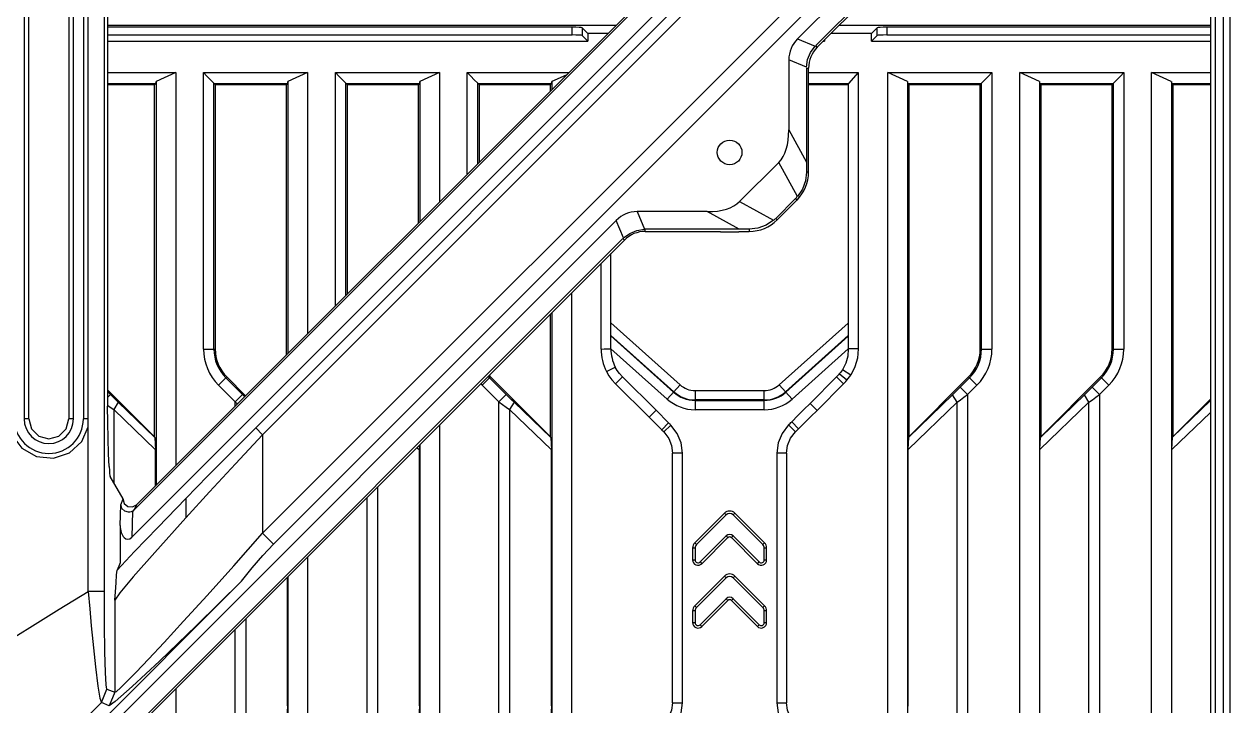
# Model space of a CAD drawing. Header units: millimetres. Extents: x -3132 to 28633, y 682 to 5849.
# Drawn here: x -937.7 to -815.5, y 2168 to 2237.1 of the extents above; entities that cross this region are included whole.
import ezdxf

# ---------------------------------------------------------------- set-up
doc = ezdxf.new("R2010")
doc.units = ezdxf.units.MM

msp = doc.modelspace()

# ---------------------------------------------------------------- linework, layer by layer
at = {"linetype": 'Continuous'}
for p, q in [((-815.47, 2425.883), (-815.47, 1998.444)), ((-816.956, 2311.088), (-816.956, 2163.028)), ((-816.15, 2311.088), (-816.15, 2163.028)), ((-929.539, 2179.579), (-929.539, 2309.68)), ((-929.207, 2303.778), (-929.207, 2198.337)), ((-817.74, 2292.634), (-914.205, 2196.169)), ((-913.498, 2195.463), (-819.049, 2289.911)), ((-937.67, 2287.058), (-937.67, 2197.058)), ((-937.21, 2197.058), (-937.21, 2287.058)), ((-933.131, 2287.058), (-933.131, 2197.058)), ((-932.67, 2197.058), (-932.67, 2287.058)), ((-931.67, 2287.058), (-931.67, 2197.058)), ((-931.168, 2197.058), (-931.168, 2287.058)), ((-820.051, 2278.92), (-913.498, 2185.473)), ((-912.399, 2184.375), (-820.104, 2276.671)), ((-859.29, 2235.554), (-820.1, 2274.744)), ((-820.645, 2271.678), (-857.445, 2234.877)), ((-820.862, 2271.154), (-857.292, 2234.724)), ((-817.45, 2269.74), (-817.45, 2163.028)), ((-873.051, 2238.764), (-926.75, 2185.065)), ((-874.833, 2239.503), (-926.504, 2187.832)), ((-926.287, 2188.356), (-875.049, 2239.594)), ((-929.207, 2236.958), (-877.685, 2236.958)), ((-882.119, 2236.738), (-929.207, 2236.738)), ((-882.119, 2235.958), (-882.119, 2236.738)), ((-881.121, 2236.688), (-881.121, 2235.908)), ((-881.121, 2236.688), (-880.552, 2236.119)), ((-855.058, 2236.958), (-817.45, 2236.958)), ((-851.22, 2236.688), (-851.789, 2236.119)), ((-851.22, 2235.908), (-851.22, 2236.688)), ((-850.222, 2236.738), (-850.222, 2235.958)), ((-817.45, 2236.738), (-850.222, 2236.738)), ((-929.207, 2235.958), (-882.119, 2235.958)), ((-929.207, 2235.339), (-880.552, 2235.339)), ((-881.121, 2235.908), (-880.552, 2235.339)), ((-880.552, 2236.119), (-880.552, 2235.339)), ((-878.524, 2236.119), (-880.552, 2236.119)), ((-859.29, 2235.554), (-857.508, 2234.815)), ((-856.676, 2235.339), (-856.552, 2235.339)), ((-856.614, 2235.402), (-856.552, 2235.339)), ((-856.552, 2235.464), (-856.552, 2235.339)), ((-851.789, 2236.119), (-855.896, 2236.119)), ((-851.789, 2235.339), (-851.789, 2236.119)), ((-851.22, 2235.908), (-851.789, 2235.339)), ((-851.789, 2235.339), (-817.45, 2235.339)), ((-850.222, 2235.958), (-817.45, 2235.958)), ((-857.292, 2234.724), (-857.445, 2234.877)), ((-860.17, 2233.429), (-860.17, 2226.343)), ((-858.388, 2232.691), (-860.17, 2233.429)), ((-929.207, 2232.144), (-922.311, 2232.144)), ((-922.311, 2232.144), (-924.306, 2231.241)), ((-922.311, 2232.144), (-922.311, 2192.332)), ((-919.494, 2204.142), (-919.494, 2232.144)), ((-919.494, 2232.144), (-908.941, 2232.144)), ((-908.941, 2232.144), (-910.936, 2231.241)), ((-908.941, 2232.144), (-908.941, 2205.702)), ((-906.124, 2208.519), (-906.124, 2232.144)), ((-906.124, 2232.144), (-895.571, 2232.144)), ((-895.571, 2232.144), (-897.566, 2231.241)), ((-895.571, 2232.144), (-895.571, 2219.072)), ((-892.754, 2221.889), (-892.754, 2232.144)), ((-892.754, 2232.144), (-882.499, 2232.144)), ((-882.745, 2231.898), (-884.196, 2231.241)), ((-858.388, 2232.602), (-858.388, 2223.083)), ((-858.388, 2232.602), (-858.17, 2232.602)), ((-858.17, 2222.067), (-858.17, 2232.602)), ((-858.17, 2232.144), (-853.14, 2232.144)), ((-853.14, 2232.144), (-854.139, 2231.056)), ((-853.14, 2232.144), (-853.14, 2204.143)), ((-850.14, 2008.837), (-850.14, 2232.144)), ((-848.145, 2231.241), (-850.14, 2232.144)), ((-850.14, 2232.144), (-839.587, 2232.144)), ((-839.587, 2232.144), (-839.587, 2204.142)), ((-836.77, 2008.837), (-836.77, 2232.144)), ((-834.775, 2231.241), (-836.77, 2232.144)), ((-836.77, 2232.144), (-826.217, 2232.144)), ((-826.217, 2232.144), (-826.217, 2204.142)), ((-823.4, 2156.582), (-823.4, 2232.144)), ((-821.405, 2231.241), (-823.4, 2232.144)), ((-823.4, 2232.144), (-817.45, 2232.144)), ((-929.207, 2231.058), (-924.319, 2231.057)), ((-929.207, 2230.926), (-924.45, 2230.926)), ((-924.45, 2230.926), (-924.319, 2231.057)), ((-924.45, 2195.259), (-924.45, 2230.926)), ((-924.319, 2231.057), (-924.304, 2231.238)), ((-924.304, 2231.238), (-924.304, 2190.339)), ((-918.441, 2204.142), (-918.439, 2231.065)), ((-918.433, 2231.058), (-910.949, 2231.057)), ((-918.306, 2230.926), (-918.306, 2204.142)), ((-918.306, 2230.926), (-911.08, 2230.926)), ((-911.08, 2230.926), (-910.949, 2231.057)), ((-911.08, 2203.563), (-911.08, 2230.926)), ((-910.949, 2231.057), (-910.934, 2231.238)), ((-910.934, 2231.238), (-910.934, 2203.709)), ((-905.07, 2209.573), (-905.069, 2231.065)), ((-905.063, 2231.058), (-897.579, 2231.057)), ((-904.936, 2230.926), (-904.936, 2209.707)), ((-904.936, 2230.926), (-897.71, 2230.926)), ((-897.71, 2230.926), (-897.579, 2231.057)), ((-897.71, 2216.933), (-897.71, 2230.926)), ((-897.579, 2231.057), (-897.564, 2231.238)), ((-897.564, 2231.238), (-897.564, 2217.079)), ((-891.7, 2222.943), (-891.699, 2231.065)), ((-891.693, 2231.058), (-884.209, 2231.057)), ((-891.566, 2230.926), (-891.566, 2223.077)), ((-891.566, 2230.926), (-884.34, 2230.926)), ((-884.34, 2230.926), (-884.209, 2231.057)), ((-884.34, 2230.303), (-884.34, 2230.926)), ((-884.209, 2231.057), (-884.194, 2231.238)), ((-884.194, 2231.238), (-884.194, 2230.449)), ((-858.17, 2231.057), (-854.14, 2231.057)), ((-858.17, 2230.926), (-854.14, 2230.926)), ((-854.14, 2231.056), (-854.14, 2204.153)), ((-848.147, 2231.238), (-848.132, 2231.057)), ((-848.142, 2231.239), (-848.142, 2008.837)), ((-848.132, 2231.057), (-840.648, 2231.058)), ((-848.001, 2230.926), (-848.132, 2231.057)), ((-848.001, 2230.926), (-848.001, 2195.252)), ((-848.001, 2230.926), (-840.775, 2230.926)), ((-840.775, 2204.142), (-840.775, 2230.926)), ((-840.64, 2204.142), (-840.652, 2231.065)), ((-834.777, 2231.238), (-834.762, 2231.057)), ((-834.772, 2231.239), (-834.772, 2008.837)), ((-834.762, 2231.057), (-827.278, 2231.058)), ((-834.631, 2230.926), (-834.762, 2231.057)), ((-834.631, 2230.926), (-834.631, 2195.252)), ((-834.631, 2230.926), (-827.405, 2230.926)), ((-827.405, 2204.142), (-827.405, 2230.926)), ((-827.27, 2204.142), (-827.282, 2231.065)), ((-821.407, 2231.238), (-821.392, 2231.057)), ((-821.402, 2231.239), (-821.402, 2158.02)), ((-821.392, 2231.057), (-817.45, 2231.058)), ((-821.261, 2230.926), (-821.392, 2231.057)), ((-821.261, 2230.926), (-821.261, 2195.252)), ((-821.261, 2230.926), (-817.45, 2230.926)), ((-860.17, 2226.343), (-858.388, 2223.083)), ((-865.162, 2219.076), (-861.188, 2223.049)), ((-859.3, 2219.597), (-861.188, 2223.049)), ((-858.17, 2222.067), (-858.386, 2222.067)), ((-859.493, 2219.389), (-861.502, 2217.38)), ((-859.342, 2219.239), (-861.351, 2217.229)), ((-859.493, 2219.389), (-859.342, 2219.239)), ((-875.541, 2218.058), (-874.804, 2216.275)), ((-868.455, 2218.058), (-875.541, 2218.058)), ((-865.195, 2216.275), (-868.455, 2218.058)), ((-865.162, 2219.076), (-861.71, 2217.188)), ((-969.377, 2125.467), (-877.666, 2217.178)), ((-876.927, 2215.395), (-877.666, 2217.178)), ((-861.351, 2217.229), (-861.502, 2217.38)), ((-874.715, 2216.058), (-874.715, 2216.275)), ((-865.195, 2216.275), (-874.715, 2216.275)), ((-874.715, 2216.058), (-867.14, 2216.058)), ((-867.07, 2215.988), (-867.14, 2216.058)), ((-865.27, 2215.988), (-867.07, 2215.988)), ((-865.27, 2215.988), (-865.201, 2216.058)), ((-865.201, 2216.058), (-864.18, 2216.058)), ((-864.18, 2216.273), (-864.18, 2216.058)), ((-876.836, 2215.179), (-968.207, 2123.809)), ((-876.99, 2215.333), (-967.53, 2124.792)), ((-876.99, 2215.333), (-876.836, 2215.179)), ((-878.201, 2204.167), (-878.201, 2213.815)), ((-879.201, 2204.142), (-879.201, 2212.815)), ((-882.201, 2209.814), (-882.201, 2008.837)), ((-884.34, 2195.259), (-884.34, 2207.675)), ((-884.194, 2207.821), (-884.194, 2008.837)), ((-871.194, 2200.514), (-878.201, 2206.801)), ((-854.14, 2206.775), (-861.143, 2200.511)), ((-871.827, 2199.808), (-878.201, 2205.526)), ((-878.201, 2205.467), (-871.857, 2199.775)), ((-854.14, 2205.502), (-860.511, 2199.804)), ((-860.481, 2199.771), (-854.14, 2205.443)), ((-919.494, 2204.142), (-918.306, 2204.142)), ((-878.2, 2204.174), (-872.49, 2199.069)), ((-859.849, 2199.064), (-854.14, 2204.159)), ((-853.14, 2204.143), (-854.14, 2204.159)), ((-840.775, 2204.142), (-839.587, 2204.142)), ((-827.405, 2204.142), (-826.217, 2204.142)), ((-878.645, 2201.851), (-877.754, 2202.304)), ((-917.135, 2201.313), (-917.975, 2200.473)), ((-915.542, 2199.531), (-917.23, 2201.218)), ((-915.232, 2199.411), (-917.135, 2201.313)), ((-890.395, 2201.313), (-891.235, 2200.473)), ((-888.802, 2199.531), (-890.49, 2201.218)), ((-884.34, 2195.259), (-890.395, 2201.313)), ((-877.734, 2200.617), (-877.033, 2201.33)), ((-873.629, 2197.931), (-877.033, 2201.33)), ((-855.327, 2201.327), (-858.014, 2198.634)), ((-854.625, 2200.616), (-855.327, 2201.327)), ((-854.294, 2200.974), (-855.06, 2201.616)), ((-853.896, 2201.502), (-854.739, 2202.042)), ((-841.946, 2201.313), (-848.001, 2195.252)), ((-842.801, 2200.268), (-841.851, 2201.218)), ((-841.106, 2200.473), (-841.946, 2201.313)), ((-828.576, 2201.313), (-834.631, 2195.252)), ((-829.431, 2200.268), (-828.481, 2201.218)), ((-827.736, 2200.473), (-828.576, 2201.313)), ((-924.45, 2195.259), (-929.207, 2200.015)), ((-928.912, 2199.531), (-929.207, 2199.825)), ((-917.975, 2200.473), (-916.287, 2198.786)), ((-891.235, 2200.473), (-889.547, 2198.786)), ((-877.734, 2200.617), (-874.335, 2197.223)), ((-872.49, 2199.069), (-871.194, 2200.514)), ((-869.672, 2199.931), (-869.672, 2197.989)), ((-869.672, 2199.931), (-862.663, 2199.931)), ((-862.663, 2197.989), (-862.663, 2199.931)), ((-861.143, 2200.511), (-859.849, 2199.064)), ((-857.306, 2197.927), (-854.625, 2200.616)), ((-842.801, 2200.268), (-842.056, 2199.523)), ((-842.056, 2199.523), (-841.106, 2200.473)), ((-829.431, 2200.268), (-828.686, 2199.523)), ((-828.686, 2199.523), (-827.736, 2200.473)), ((-929.207, 2199.236), (-928.912, 2199.531)), ((-929.207, 2198.457), (-928.938, 2198.263)), ((-928.126, 2198.758), (-928.588, 2198.013)), ((-924.415, 2195.175), (-928.126, 2198.758)), ((-916.287, 2198.786), (-915.542, 2199.531)), ((-916.287, 2198.356), (-916.287, 2198.786)), ((-916.287, 2198.786), (-916.039, 2198.604)), ((-915.327, 2199.316), (-915.542, 2199.531)), ((-889.547, 2198.786), (-888.802, 2199.531)), ((-889.547, 2163.117), (-889.547, 2198.786)), ((-888.016, 2198.758), (-888.478, 2198.013)), ((-884.305, 2195.175), (-888.016, 2198.758)), ((-862.663, 2198.982), (-869.672, 2198.982)), ((-869.672, 2198.938), (-862.663, 2198.938)), ((-858.015, 2198.634), (-857.307, 2197.928)), ((-848.086, 2193.959), (-843.125, 2198.75)), ((-843.588, 2199.495), (-848.015, 2195.221)), ((-843.125, 2198.75), (-843.588, 2199.495)), ((-843.125, 2163.153), (-843.125, 2198.75)), ((-842.056, 2199.523), (-842.056, 2162.38)), ((-834.716, 2193.959), (-829.755, 2198.75)), ((-830.218, 2199.495), (-834.645, 2195.221)), ((-829.755, 2198.75), (-830.218, 2199.495)), ((-829.755, 2163.153), (-829.755, 2198.75)), ((-828.686, 2199.523), (-828.686, 2162.38)), ((-817.45, 2198.914), (-821.275, 2195.221)), ((-817.45, 2199.067), (-821.261, 2195.252)), ((-928.938, 2198.263), (-928.588, 2198.013)), ((-928.588, 2198.013), (-928.588, 2190.575)), ((-928.588, 2198.013), (-924.347, 2193.917)), ((-888.478, 2198.013), (-888.478, 2163.89)), ((-888.478, 2198.013), (-884.237, 2193.917)), ((-874.335, 2197.223), (-873.629, 2197.931)), ((-874.335, 2197.223), (-873.058, 2195.954)), ((-872.353, 2196.663), (-873.629, 2197.931)), ((-862.663, 2197.989), (-869.672, 2197.989)), ((-821.346, 2193.959), (-817.45, 2197.722)), ((-937.21, 2197.058), (-937.67, 2197.058)), ((-937.21, 2197.058), (-936.937, 2196.059)), ((-936.937, 2196.059), (-936.188, 2195.325)), ((-932.67, 2197.058), (-933.131, 2197.058)), ((-931.829, 2194.765), (-931.174, 2196.263)), ((-931.168, 2197.058), (-931.67, 2197.058)), ((-931.174, 2179.579), (-931.174, 2196.263)), ((-913.498, 2195.463), (-914.205, 2196.169)), ((-895.571, 2196.444), (-895.571, 2008.837)), ((-873.058, 2195.954), (-872.353, 2196.663)), ((-872.838, 2195.735), (-872.13, 2196.441)), ((-859.5, 2195.743), (-860.208, 2196.449)), ((-859.174, 2196.067), (-859.881, 2196.774)), ((-924.415, 2195.175), (-924.347, 2193.917)), ((-913.498, 2195.463), (-913.498, 2185.473)), ((-884.305, 2195.175), (-884.34, 2195.259)), ((-884.305, 2195.175), (-884.237, 2193.917)), ((-848.086, 2193.959), (-848.018, 2195.224)), ((-834.716, 2193.959), (-834.648, 2195.224)), ((-821.346, 2193.959), (-821.278, 2195.224)), ((-924.347, 2190.296), (-924.347, 2193.917)), ((-897.857, 2194.158), (-897.607, 2193.917)), ((-897.632, 2194.383), (-897.607, 2193.917)), ((-897.607, 2167.986), (-897.607, 2193.917)), ((-897.564, 2194.451), (-897.564, 2008.837)), ((-884.237, 2167.986), (-884.237, 2193.917)), ((-871.947, 2168.3), (-871.947, 2193.604)), ((-870.947, 2193.604), (-871.947, 2193.604)), ((-870.947, 2168.3), (-870.947, 2193.603)), ((-861.396, 2193.603), (-861.396, 2168.299)), ((-860.396, 2193.603), (-861.396, 2193.603)), ((-860.396, 2193.603), (-860.396, 2168.299)), ((-848.086, 2167.944), (-848.086, 2193.959)), ((-834.716, 2167.944), (-834.716, 2193.959)), ((-821.346, 2167.944), (-821.346, 2193.959)), ((-927.648, 2188.954), (-928.965, 2191.225)), ((-901.848, 2190.168), (-901.848, 2163.89)), ((-927.88, 2188.371), (-927.648, 2188.954)), ((-921.28, 2189.013), (-921.28, 2187.047)), ((-902.917, 2163.117), (-902.917, 2189.099)), ((-927.931, 2186.244), (-927.88, 2188.371)), ((-926.687, 2187.698), (-926.75, 2185.065)), ((-926.287, 2188.356), (-926.504, 2187.832)), ((-866.701, 2187.502), (-869.701, 2184.502)), ((-866.524, 2187.326), (-866.701, 2187.502)), ((-865.64, 2187.502), (-865.817, 2187.326)), ((-862.64, 2184.502), (-865.64, 2187.502)), ((-927.931, 2186.244), (-927.931, 2182.47)), ((-869.524, 2184.326), (-866.524, 2187.326)), ((-865.817, 2187.326), (-862.817, 2184.326)), ((-913.498, 2185.473), (-912.399, 2184.375)), ((-866.524, 2185.204), (-869.158, 2182.57)), ((-868.982, 2182.393), (-866.347, 2185.028)), ((-866.347, 2185.028), (-866.524, 2185.204)), ((-865.817, 2185.204), (-865.994, 2185.028)), ((-865.994, 2185.028), (-863.359, 2182.393)), ((-863.183, 2182.57), (-865.817, 2185.204)), ((-869.92, 2183.972), (-869.92, 2182.782)), ((-869.67, 2183.972), (-869.92, 2183.972)), ((-869.701, 2184.502), (-869.524, 2184.326)), ((-869.67, 2183.972), (-869.67, 2182.782)), ((-862.817, 2184.326), (-862.64, 2184.502)), ((-862.67, 2182.782), (-862.67, 2183.972)), ((-862.42, 2183.972), (-862.67, 2183.972)), ((-862.42, 2182.782), (-862.42, 2183.972)), ((-908.941, 2183.074), (-908.941, 2008.275)), ((-869.92, 2182.782), (-869.67, 2182.782)), ((-869.158, 2182.57), (-868.982, 2182.393)), ((-863.359, 2182.393), (-863.183, 2182.57)), ((-862.67, 2182.782), (-862.42, 2182.782)), ((-927.931, 2182.47), (-928.24, 2181.723)), ((-915.626, 2180.633), (-977.623, 2118.635)), ((-910.977, 2167.986), (-910.977, 2181.038)), ((-910.934, 2181.081), (-910.934, 2006.867)), ((-866.701, 2181.138), (-869.701, 2178.138)), ((-869.524, 2177.962), (-866.524, 2180.962)), ((-866.524, 2180.962), (-866.701, 2181.138)), ((-865.64, 2181.138), (-865.817, 2180.962)), ((-865.817, 2180.962), (-862.817, 2177.962)), ((-862.64, 2178.138), (-865.64, 2181.138)), ((-929.539, 2179.579), (-931.174, 2179.579)), ((-928.489, 2178.71), (-928.489, 2169.358)), ((-869.701, 2178.138), (-869.524, 2177.962)), ((-866.524, 2178.84), (-869.158, 2176.206)), ((-868.982, 2176.029), (-866.347, 2178.664)), ((-866.347, 2178.664), (-866.524, 2178.84)), ((-865.817, 2178.84), (-865.994, 2178.664)), ((-865.994, 2178.664), (-863.359, 2176.029)), ((-863.183, 2176.206), (-865.817, 2178.84)), ((-862.817, 2177.962), (-862.64, 2178.138)), ((-915.218, 2176.798), (-915.218, 2163.89)), ((-869.92, 2177.608), (-869.92, 2176.418)), ((-869.67, 2177.608), (-869.92, 2177.608)), ((-869.92, 2176.418), (-869.67, 2176.418)), ((-869.67, 2177.608), (-869.67, 2176.418)), ((-862.67, 2176.418), (-862.67, 2177.608)), ((-862.42, 2177.608), (-862.67, 2177.608)), ((-862.67, 2176.418), (-862.42, 2176.418)), ((-862.42, 2176.418), (-862.42, 2177.608)), ((-916.287, 2163.117), (-916.287, 2175.729)), ((-869.158, 2176.206), (-868.982, 2176.029)), ((-863.359, 2176.029), (-863.183, 2176.206)), ((-929.839, 2168.318), (-929.274, 2169.684)), ((-929.274, 2169.684), (-928.489, 2169.358)), ((-928.489, 2169.358), (-929.054, 2167.993)), ((-922.311, 2169.704), (-922.311, 1998.576)), ((-929.054, 2167.993), (-929.839, 2168.318)), ((-910.977, 2167.986), (-911.045, 2166.728)), ((-897.607, 2167.986), (-897.675, 2166.728)), ((-884.237, 2167.986), (-884.305, 2166.728)), ((-871.947, 2168.3), (-870.947, 2168.3)), ((-861.396, 2168.299), (-860.396, 2168.299))]:
    msp.add_line(p, q, dxfattribs=at)
for points in [[(-858.386, 2232.691), (-858.27, 2233.463), (-857.971, 2234.185), (-857.507, 2234.814)], [(-919.494, 2232.144), (-919.139, 2231.785), (-918.784, 2231.424), (-918.429, 2231.065)], [(-906.124, 2232.144), (-905.769, 2231.785), (-905.414, 2231.424), (-905.059, 2231.065)], [(-892.754, 2232.144), (-892.399, 2231.785), (-892.044, 2231.424), (-891.689, 2231.065)], [(-840.652, 2231.065), (-840.297, 2231.424), (-839.942, 2231.785), (-839.587, 2232.144)], [(-827.282, 2231.065), (-826.927, 2231.424), (-826.572, 2231.785), (-826.217, 2232.144)], [(-918.306, 2230.926), (-918.349, 2230.97), (-918.39, 2231.014), (-918.433, 2231.058)], [(-904.936, 2230.926), (-904.979, 2230.97), (-905.02, 2231.014), (-905.063, 2231.058)], [(-891.566, 2230.926), (-891.609, 2230.97), (-891.65, 2231.014), (-891.693, 2231.058)], [(-840.775, 2230.926), (-840.73, 2230.972), (-840.686, 2231.019), (-840.642, 2231.065)], [(-827.405, 2230.926), (-827.36, 2230.972), (-827.316, 2231.019), (-827.272, 2231.065)], [(-858.386, 2222.067), (-858.486, 2221.189), (-858.793, 2220.352), (-859.3, 2219.597)], [(-861.71, 2217.188), (-862.465, 2216.682), (-863.307, 2216.374), (-864.18, 2216.273)], [(-876.927, 2215.394), (-876.298, 2215.858), (-875.576, 2216.157), (-874.803, 2216.274)], [(-879.201, 2204.142), (-878.869, 2204.158), (-878.536, 2204.158), (-878.201, 2204.175)], [(-854.14, 2204.159), (-854.205, 2203.432), (-854.403, 2202.719), (-854.74, 2202.042)], [(-853.141, 2204.144), (-853.227, 2203.221), (-853.482, 2202.33), (-853.896, 2201.503)], [(-877.033, 2201.33), (-877.324, 2201.647), (-877.564, 2201.974), (-877.754, 2202.304)], [(-878.646, 2201.852), (-878.402, 2201.429), (-878.097, 2201.013), (-877.734, 2200.617)], [(-855.06, 2201.616), (-855.148, 2201.515), (-855.237, 2201.419), (-855.327, 2201.327)], [(-854.74, 2202.042), (-854.838, 2201.898), (-854.942, 2201.76), (-855.06, 2201.616)], [(-854.625, 2200.616), (-854.514, 2200.728), (-854.402, 2200.849), (-854.294, 2200.974)], [(-854.294, 2200.974), (-854.151, 2201.149), (-854.017, 2201.326), (-853.896, 2201.503)], [(-842.801, 2200.268), (-843.071, 2200), (-843.333, 2199.742), (-843.588, 2199.495)], [(-829.431, 2200.268), (-829.701, 2200), (-829.963, 2199.742), (-830.218, 2199.495)], [(-928.126, 2198.758), (-928.38, 2199.005), (-928.643, 2199.263), (-928.912, 2199.531)], [(-889.547, 2198.786), (-889.185, 2198.521), (-888.828, 2198.263), (-888.478, 2198.013)], [(-888.016, 2198.758), (-888.27, 2199.005), (-888.533, 2199.263), (-888.802, 2199.531)], [(-858.014, 2198.634), (-858.634, 2198.014), (-859.258, 2197.395), (-859.881, 2196.774)], [(-843.125, 2198.75), (-842.775, 2199), (-842.418, 2199.258), (-842.056, 2199.523)], [(-829.755, 2198.75), (-829.405, 2199), (-829.048, 2199.258), (-828.686, 2199.523)], [(-929.057, 2192.253), (-929.122, 2193.538), (-929.17, 2195.059), (-929.198, 2196.702), (-929.207, 2198.337)], [(-859.174, 2196.067), (-858.554, 2196.684), (-857.93, 2197.303), (-857.306, 2197.927)], [(-934.148, 2195.328), (-933.401, 2196.063), (-933.131, 2197.058)], [(-931.174, 2196.263), (-931.17, 2196.522), (-931.17, 2196.787), (-931.168, 2197.058)], [(-921.28, 2189.013), (-919.047, 2191.29), (-916.67, 2193.694), (-914.205, 2196.169)], [(-870.947, 2193.603), (-871.082, 2194.624), (-871.48, 2195.587), (-872.13, 2196.441)], [(-860.208, 2196.449), (-860.86, 2195.594), (-861.261, 2194.626), (-861.396, 2193.603)], [(-938.901, 2195.442), (-937.895, 2194.082), (-936.401, 2193.244), (-934.687, 2193.086), (-933.069, 2193.63), (-931.829, 2194.765)], [(-936.188, 2195.325), (-935.169, 2195.058), (-934.148, 2195.328)], [(-913.498, 2195.463), (-916.257, 2192.507), (-918.879, 2189.671), (-921.28, 2187.047)], [(-872.838, 2195.735), (-872.346, 2195.088), (-872.048, 2194.365), (-871.947, 2193.604)], [(-860.396, 2193.603), (-860.294, 2194.368), (-859.994, 2195.095), (-859.5, 2195.743)], [(-848.015, 2195.221), (-848.011, 2195.233), (-848.008, 2195.244), (-848.004, 2195.255)], [(-834.645, 2195.221), (-834.641, 2195.233), (-834.638, 2195.244), (-834.634, 2195.255)], [(-821.275, 2195.221), (-821.271, 2195.233), (-821.268, 2195.244), (-821.264, 2195.255)], [(-928.24, 2181.723), (-926.477, 2183.614), (-924.133, 2186.07), (-921.28, 2189.013)], [(-927.678, 2189.01), (-927.516, 2188.475), (-927.157, 2188.181), (-926.697, 2188.137), (-926.287, 2188.356)], [(-927.088, 2187.606), (-927.469, 2187.709), (-927.76, 2187.981), (-927.88, 2188.371)], [(-926.687, 2187.698), (-926.814, 2187.644), (-926.949, 2187.614), (-927.088, 2187.606)], [(-921.28, 2187.047), (-924.439, 2183.542), (-926.619, 2181.059), (-927.961, 2179.455), (-928.489, 2178.71)], [(-928.489, 2169.358), (-928.312, 2169.455), (-927.908, 2169.81), (-927.257, 2170.445), (-926.327, 2171.393), (-925.08, 2172.703), (-923.485, 2174.412), (-921.505, 2176.562), (-919.131, 2179.176), (-916.426, 2182.184), (-913.498, 2185.473)], [(-915.626, 2180.633), (-914.557, 2181.968), (-913.484, 2183.215), (-912.399, 2184.375)], [(-928.489, 2178.71), (-928.418, 2179.55), (-928.355, 2180.442), (-928.296, 2181.247), (-928.24, 2181.723)], [(-915.626, 2180.633), (-920.238, 2176.104), (-923.964, 2172.514), (-926.712, 2169.939), (-928.437, 2168.414), (-929.054, 2167.993)], [(-940.026, 2174.119), (-937.085, 2175.943), (-934.121, 2177.771), (-931.174, 2179.579)], [(-931.174, 2179.579), (-931.021, 2177.808), (-930.867, 2176.107), (-930.719, 2174.501)], [(-929.274, 2169.684), (-929.347, 2170.101), (-929.42, 2171.376), (-929.481, 2173.457), (-929.523, 2176.23), (-929.539, 2179.579)], [(-930.719, 2174.501), (-930.452, 2171.951), (-930.198, 2169.971), (-929.99, 2168.751), (-929.839, 2168.318)], [(-929.839, 2168.318), (-933.117, 2165.006), (-936.084, 2161.973), (-938.631, 2159.337)], [(-871.947, 2168.299), (-872.049, 2167.535), (-872.349, 2166.81), (-872.843, 2166.163)], [(-872.136, 2165.456), (-871.483, 2166.31), (-871.083, 2167.277), (-870.947, 2168.3)], [(-861.396, 2168.299), (-861.261, 2167.279), (-860.864, 2166.315), (-860.214, 2165.46)], [(-859.505, 2166.165), (-859.997, 2166.813), (-860.295, 2167.537), (-860.396, 2168.299)]]:
    msp.add_lwpolyline(points, dxfattribs=at)
msp.add_circle((-866.17, 2224.058), 1.25, dxfattribs=at)
for centre, radius, start, end in [((-855.17, 2232.602), 3, 135, 180), ((-862.17, 2222.067), 4, 315, 0), ((-864.18, 2220.058), 4, 270, 315), ((-874.715, 2213.058), 3, 90, 135), ((-914.306, 2204.142), 5.188, 180.00001, 224.99999), ((-914.306, 2204.142), 4.134, 180.00001, 224.99999), ((-914.306, 2204.142), 4, 180, 225), ((-874.201, 2204.142), 5, 180, 207.25036), ((-874.201, 2204.142), 4, 179.53376, 207.34649), ((-844.775, 2204.142), 4, 315, 0), ((-844.775, 2204.142), 4.134, 315, 360), ((-844.775, 2204.142), 5.188, 315, 360), ((-831.405, 2204.142), 4, 315, 0), ((-831.405, 2204.142), 4.134, 315, 360), ((-831.405, 2204.142), 5.188, 315, 360), ((-887.566, 2204.142), 4.134, 221.95266, 224.99999), ((-887.566, 2204.142), 4, 221.80055, 225), ((-887.566, 2204.142), 5.188, 222.5298, 224.99999), ((-869.672, 2202.21), 3.272, 228.10034, 270), ((-869.672, 2202.21), 3.228, 228.10034, 270), ((-869.672, 2202.21), 2.279, 228.10034, 270), ((-862.663, 2202.21), 2.279, 270, 311.81292), ((-862.663, 2202.21), 3.228, 270, 311.81292), ((-862.663, 2202.21), 3.272, 270, 311.81292), ((-869.672, 2202.21), 4.221, 228.10034, 270), ((-862.663, 2202.21), 4.221, 270, 311.81292), ((-935.17, 2197.058), 3.5, 180, 0), ((-935.17, 2197.058), 2.5, 180, 0), ((-816.873, 2252.452), 78.68, 225.15875, 225.38802), ((-915.687, 2252.58), 78.922, 314.66524, 314.9997), ((-915.687, 2252.58), 79.922, 314.67014, 314.9997), ((-816.873, 2252.452), 79.68, 225.15875, 225.38203), ((-866.17, 2186.972), 0.75, 45.00003, 134.99998), ((-866.17, 2186.972), 0.5, 45.00006, 134.99998), ((-866.17, 2184.851), 0.5, 44.99999, 134.99998), ((-866.17, 2184.851), 0.25, 44.99997, 134.99998), ((-869.17, 2183.972), 0.75, 135, 179.99995), ((-869.17, 2183.972), 0.5, 135, 179.99996), ((-863.17, 2183.972), 0.5, 0, 44.99999), ((-863.17, 2183.972), 0.75, 0, 44.99999), ((-869.37, 2182.782), 0.55, 180.00003, 315), ((-869.37, 2182.782), 0.3, 180.00001, 315), ((-862.97, 2182.782), 0.55, 225.00011, 0), ((-862.97, 2182.782), 0.3, 225.00006, 0), ((-866.17, 2180.608), 0.75, 45.00003, 134.99998), ((-866.17, 2180.608), 0.5, 45.00003, 134.99998), ((-866.17, 2178.487), 0.5, 44.99999, 134.99998), ((-869.17, 2177.608), 0.75, 135, 179.99995), ((-869.17, 2177.608), 0.5, 135, 179.99996), ((-866.17, 2178.487), 0.25, 44.99997, 134.99998), ((-863.17, 2177.608), 0.5, 0, 44.99999), ((-863.17, 2177.608), 0.75, 0, 44.99999), ((-869.37, 2176.418), 0.55, 180.00003, 315), ((-869.37, 2176.418), 0.3, 180.00003, 315), ((-862.97, 2176.418), 0.55, 225.00011, 0), ((-862.97, 2176.418), 0.3, 225.00006, 0)]:
    msp.add_arc(centre, radius, start, end, dxfattribs=at)
for centre, major_axis, ratio, start_param, end_param in [((-882.119, 2236.685), (1, 0), 0.0524078, 0.0523599, 1.5707963), ((-850.222, 2236.685), (1, 0), 0.0524078, 1.5707963, 3.0892328), ((-882.119, 2235.905), (1, 0), 0.0524078, 0.0523599, 1.5707963), ((-854.16, 2232.184), (5.786, -2.397), 0.6785983, 9.1507638, 9.6987922), ((-850.222, 2235.905), (1, 0), 0.0524078, 1.5707963, 3.0892328), ((-867.242, 2232.807), (-5.546, 10.14), 0.4326149, -3.0155543, -2.4723607), ((-858.132, 2216.151), (-0.166, 10.717), 0.0182029, 0.8670386, 0.98567), ((-862.125, 2222.021), (2.632, -2.632), 0.9998476, 0, 0.07615), ((-874.297, 2212.047), (-2.397, 5.786), 0.6785983, -0.2740142, 0.2740142), ((-874.92, 2225.129), (10.14, -5.546), 0.4326149, -0.669232, -0.1260383), ((-864.134, 2220.012), (2.632, -2.632), 0.9998476, -0.07615, 0), ((-858.263, 2216.019), (10.717, -0.166), 0.0182029, 2.1559227, 2.2745541), ((-928.961, 2199.705), (-0.005, 8.488), 0.0246777, -3.6407878, -3.1837487), ((-927.039, 2188.47), (-0.131, 0.845), 0.9099578, -2.8422218, -2.554744), ((-927.13, 2186.284), (0.034, 1.408), 0.567851, -4.6699778, -2.6041973)]:
    msp.add_ellipse(centre, major_axis=major_axis, ratio=ratio, start_param=start_param, end_param=end_param, dxfattribs=at)

doc.saveas('drawing.dxf')
